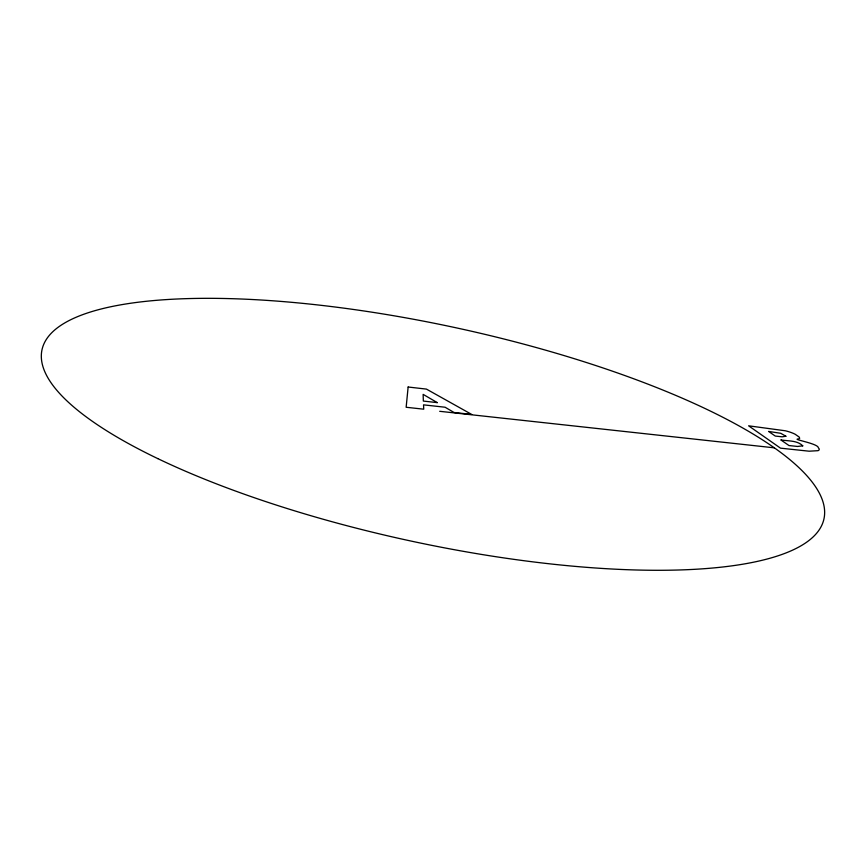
<?xml version="1.0" encoding="UTF-8"?>
<svg xmlns="http://www.w3.org/2000/svg" width="868" height="868" viewBox="0 0 868 868"><rect width="100%" height="100%" fill="white"/><g stroke="black" fill="none" stroke-linecap="round" stroke-linejoin="round"><path stroke-width="1.3" d="M439.685 411.302L774.354 447.834M408.134 387.019L406.148 407.266L423.736 409.186L423.541 404.857L445.1 407.233L454.051 412.495L471.704 414.427L426.438 389.103L408.134 387.019M785.876 436.246L782.187 436.81L775.276 436.061L768.549 431.418L780.766 433.306L785.876 436.246M802.759 445.859L797.54 446.456L788.979 445.544L780.788 439.881C788.003 441.237 797.247 440.195 802.759 445.859M799.602 438.199L798.755 439.013C790.032 438.991 818.285 443.461 818.34 447.769A18.25 4.231 15.1 0 1 818.014 450.676L809.117 451.197L780.506 448.159L748.617 425.819L785.377 430.788A12.89 2.951 14.9 0 1 795.131 434.228L799.157 437.027L799.602 438.199M437.266 402.622L423.345 401.07L423.139 394.365L437.266 402.622M157.802 458.619A400.018 108.977 12.2 0 0 811.938 538.019A400.018 108.977 12.2 0 0 329.222 306.285A400.018 108.977 12.2 0 0 157.802 458.619"/></g></svg>
